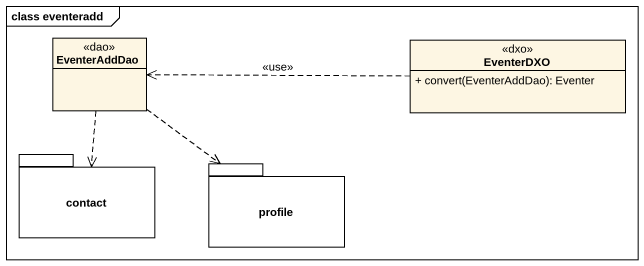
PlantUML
@startuml
mainframe class eventeradd
hide circle
hide empty members
skinparam classAttributeIconSize 0
class EventerAddDao <<dao>>
class EventerDXO <<dxo>> {
  + convert(EventerAddDao): Eventer
}
package contact {
}
package profile {
}
EventerAddDao ..> contact
EventerAddDao ..> profile
EventerDXO .left.> EventerAddDao : <<use>>
@enduml
